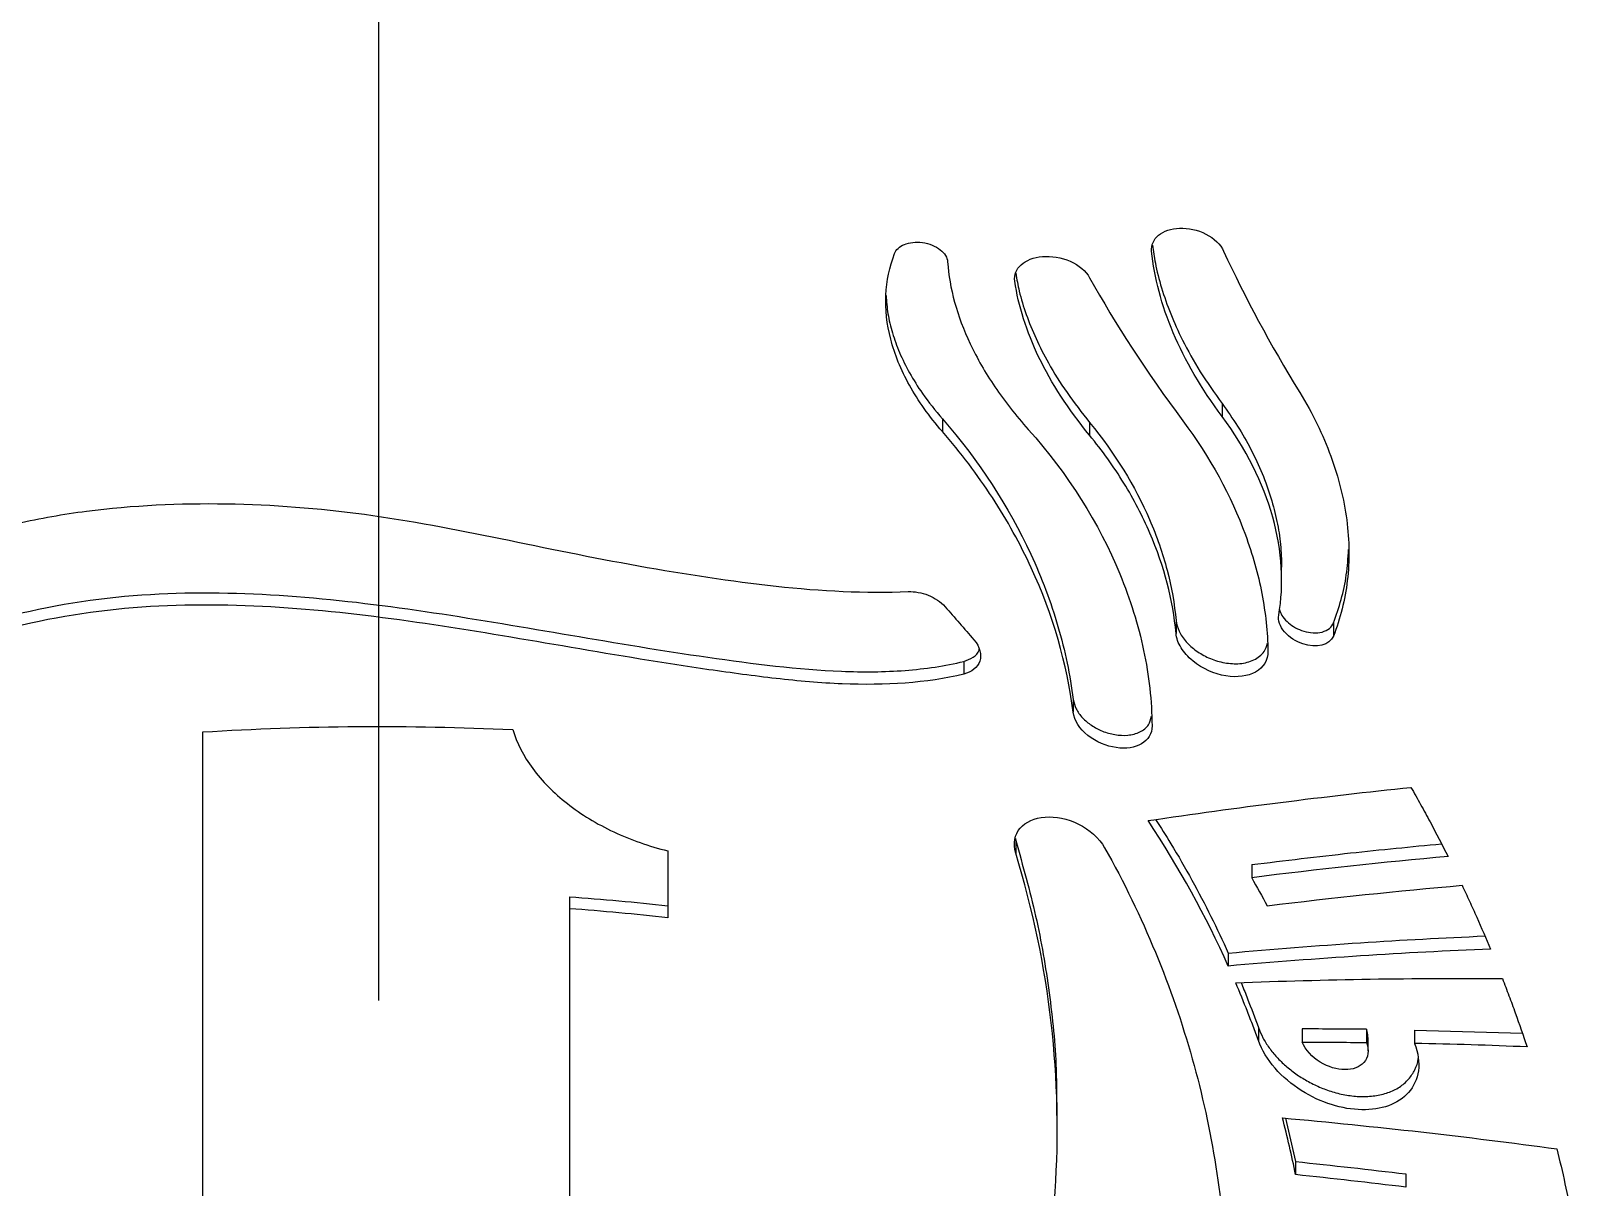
# Model space of a CAD drawing. Header units: millimetres. Extents: x 8 to 586, y 8 to 412.
# Drawn here: x 82.7 to 96.2, y 314.68 to 324.81 of the extents above; entities that cross this region are included whole.
import ezdxf

# ---------------------------------------------------------------- set-up
doc = ezdxf.new("R2010")
doc.units = ezdxf.units.MM
doc.linetypes.add('CENTERX2', pattern=[20.32, 12.7, -2.54, 2.54, -2.54])
doc.layers.add('CENTERLINE', color=4, linetype='CENTERX2')
doc.layers.add('DETAIL', color=3, linetype='Continuous')
doc.layers.add('OUTLINE', color=7, linetype='Continuous', lineweight=25)

msp = doc.modelspace()

# ---------------------------------------------------------------- linework, layer by layer
at = {"layer": 'CENTERLINE'}
msp.add_line((85.74983, 389.97839), (85.74983, 154.93955), dxfattribs=at)
at = {"layer": 'DETAIL'}
for p, q in [((93.13555, 321.54295), (93.13555, 321.43129)), ((90.68634, 321.40896), (90.68634, 321.29846)), ((91.9754, 321.37703), (91.9754, 321.26606)), ((92.73195, 319.64375), (92.73195, 319.53119)), ((94.10981, 319.6231), (94.10981, 319.50854)), ((90.87289, 319.28685), (90.87289, 319.17618)), ((91.83118, 318.95282), (91.83118, 318.84117)), ((91.32805, 317.71967), (91.32805, 317.60859)), ((93.45295, 316.08165), (93.45295, 315.96766))]:
    msp.add_line(p, q, dxfattribs=at)
at = {"layer": 'OUTLINE'}
for p, q in [((93.65691, 319.99733), (93.65691, 320.11039)), ((91.32526, 317.7355), (91.32805, 317.71967)), ((93.39459, 317.50784), (93.39459, 317.39382)), ((87.42262, 317.22609), (87.42262, 317.12207)), ((93.18979, 316.73408), (93.18979, 316.62042)), ((93.83681, 316.06947), (93.83681, 315.95483)), ((94.40069, 316.06642), (94.40069, 315.95077)), ((94.41433, 315.87809), (94.41433, 315.99438)), ((94.82132, 316.06005), (95.76423, 316.03218)), ((94.82132, 316.06005), (94.82132, 315.94361)), ((91.69196, 315.19955), (91.69196, 315.31096)), ((93.69067, 315.28834), (93.77912, 314.90886)), ((93.77912, 314.90886), (93.77912, 314.79466)), ((94.74415, 314.80078), (94.74415, 314.68493))]:
    msp.add_line(p, q, dxfattribs=at)
for points, knots in [([(90.26742, 322.85597), (90.2799, 322.88933), (90.31004, 322.91769), (90.39716, 322.95394), (90.45381, 322.96091), (90.56947, 322.94514), (90.62689, 322.92192), (90.70723, 322.85903), (90.72953, 322.82106), (90.73207, 322.78474)], [0, 0, 0, 0, 0.25, 0.25, 0.5, 0.5, 0.75, 0.75, 1, 1, 1, 1]), ([(92.51848, 322.8767), (92.51297, 322.93155), (92.53546, 322.98035), (92.62411, 323.05308), (92.68859, 323.07533), (92.83837, 323.08127), (92.92156, 323.06397), (93.06568, 322.99015), (93.12215, 322.93528), (93.14882, 322.87738)], [0, 0, 0, 0, 0.25, 0.25, 0.5, 0.5, 0.75, 0.75, 1, 1, 1, 1]), ([(90.68634, 321.29846), (90.56868, 321.43322), (90.47336, 321.56806), (90.32263, 321.83864), (90.26736, 321.97548), (90.1996, 322.23928), (90.18606, 322.36783), (90.19803, 322.61915), (90.22314, 322.73759), (90.26742, 322.85597)], [0, 0, 0, 0, 0.25, 0.25, 0.5, 0.5, 0.75, 0.75, 1, 1, 1, 1]), ([(91.32009, 322.61519), (91.31204, 322.6702), (91.33251, 322.72028), (91.41924, 322.79759), (91.48481, 322.82348), (91.63937, 322.83682), (91.72788, 322.82313), (91.88184, 322.75524), (91.94389, 322.70228), (91.97558, 322.64509)], [0, 0, 0, 0, 0.25, 0.25, 0.5, 0.5, 0.75, 0.75, 1, 1, 1, 1]), ([(93.13555, 321.43129), (92.95246, 321.67718), (92.81119, 321.92027), (92.65647, 322.2841), (92.61452, 322.40571), (92.55151, 322.64386), (92.5301, 322.761), (92.51848, 322.8767)], [0, 0, 0, 0, 0.5, 0.5, 0.75, 0.75, 1, 1, 1, 1]), ([(92.52699, 322.93047), (92.53393, 322.87828), (92.55029, 322.75523), (92.60261, 322.5544), (92.68093, 322.32942), (92.79195, 322.08455), (92.93792, 321.8213), (93.06941, 321.6361), (93.13555, 321.54295)], [0, 0, 0, 0, 0.11764563, 0.27733323, 0.44119605, 0.60504402, 0.80133334, 1, 1, 1, 1]), ([(90.73207, 322.78474), (90.74834, 322.55201), (90.81254, 322.31367), (90.98946, 321.94075), (91.06178, 321.81497), (91.23074, 321.56569), (91.32774, 321.44136), (91.43829, 321.31712)], [0, 0, 0, 0, 0.5, 0.5, 0.75, 0.75, 1, 1, 1, 1]), ([(91.9754, 321.26606), (91.78766, 321.49436), (91.64113, 321.72101), (91.47694, 322.06092), (91.43157, 322.17463), (91.36124, 322.39735), (91.33592, 322.50695), (91.32009, 322.61519)], [0, 0, 0, 0, 0.5, 0.5, 0.75, 0.75, 1, 1, 1, 1]), ([(91.3284, 322.68374), (91.33773, 322.63154), (91.35888, 322.51325), (91.41798, 322.32238), (91.50217, 322.1127), (91.61902, 321.88391), (91.77114, 321.63746), (91.90703, 321.46419), (91.9754, 321.37703)], [0, 0, 0, 0, 0.12456814, 0.28229467, 0.44413208, 0.60595464, 0.80176553, 1, 1, 1, 1]), ([(90.19254, 322.49011), (90.19669, 322.43695), (90.20511, 322.32927), (90.24579, 322.1621), (90.30796, 321.98886), (90.3957, 321.81153), (90.51606, 321.61631), (90.62553, 321.48301), (90.68634, 321.40896)], [0, 0, 0, 0, 0.15363011, 0.31124865, 0.46884944, 0.63231173, 0.79575124, 1, 1, 1, 1]), ([(93.81589, 321.63973), (93.92879, 321.45605), (94.01881, 321.2703), (94.15557, 320.89755), (94.20246, 320.70853), (94.25019, 320.34228), (94.25157, 320.16562), (94.21212, 319.82553), (94.1708, 319.66166), (94.10981, 319.50854)], [0, 0, 0, 0, 0.25, 0.25, 0.5, 0.5, 0.75, 0.75, 1, 1, 1, 1]), ([(93.13555, 321.54295), (93.18221, 321.47732), (93.27552, 321.34607), (93.39199, 321.14075), (93.48974, 320.93095), (93.56542, 320.72), (93.61821, 320.51223), (93.651, 320.30844), (93.65475, 320.17648), (93.65664, 320.11038)], [0, 0, 0, 0, 0.1416013, 0.28320128, 0.42895892, 0.57471711, 0.71631089, 0.85790784, 1, 1, 1, 1]), ([(90.68634, 321.40896), (91.01035, 321.0379), (91.26753, 320.64076), (91.55609, 320.01885), (91.63619, 319.80597), (91.76034, 319.37944), (91.8046, 319.16593), (91.83118, 318.95282)], [0, 0, 0, 0, 0.5, 0.5, 0.75, 0.75, 1, 1, 1, 1]), ([(91.9754, 321.37703), (92.19864, 321.10584), (92.37286, 320.82147), (92.56373, 320.38188), (92.61555, 320.23241), (92.69283, 319.93656), (92.7187, 319.78954), (92.73195, 319.64375)], [0, 0, 0, 0, 0.5, 0.5, 0.75, 0.75, 1, 1, 1, 1]), ([(92.7918, 321.39267), (93.03188, 321.07118), (93.21356, 320.73626), (93.40185, 320.2234), (93.4503, 320.05015), (93.51618, 319.71006), (93.53411, 319.54214), (93.53723, 319.37667)], [0, 0, 0, 0, 0.5, 0.5, 0.75, 0.75, 1, 1, 1, 1]), ([(93.63084, 319.69109), (93.65442, 319.82632), (93.66206, 319.96571), (93.64509, 320.2524), (93.62025, 320.40057), (93.49447, 320.85072), (93.34778, 321.14627), (93.13555, 321.43129)], [0, 0, 0, 0, 0.25, 0.25, 0.5, 0.5, 1, 1, 1, 1]), ([(91.83118, 318.84117), (91.77801, 319.26751), (91.65544, 319.69112), (91.36834, 320.3137), (91.2545, 320.52008), (90.99435, 320.91971), (90.84834, 321.11291), (90.68634, 321.29846)], [0, 0, 0, 0, 0.5, 0.5, 0.75, 0.75, 1, 1, 1, 1]), ([(91.43829, 321.31712), (91.78921, 320.92274), (92.05584, 320.49738), (92.33181, 319.83016), (92.40152, 319.60515), (92.49527, 319.16099), (92.5199, 318.94047), (92.52223, 318.72217)], [0, 0, 0, 0, 0.5, 0.5, 0.75, 0.75, 1, 1, 1, 1]), ([(92.73195, 319.53119), (92.70545, 319.8229), (92.62932, 320.11699), (92.43947, 320.55715), (92.36291, 320.70436), (92.18676, 320.99062), (92.08702, 321.13034), (91.9754, 321.26606)], [0, 0, 0, 0, 0.5, 0.5, 0.75, 0.75, 1, 1, 1, 1]), ([(80.8916, 319.77915), (81.22796, 320.01097), (81.59715, 320.18763), (82.18724, 320.39144), (82.38671, 320.44857), (82.78685, 320.54059), (82.98841, 320.57561), (83.59681, 320.65429), (84.00958, 320.67247), (84.82304, 320.65984), (85.22575, 320.62811), (86.02461, 320.52074), (86.4203, 320.44347), (87.21642, 320.28036), (87.61727, 320.19599), (88.4346, 320.05064), (88.83669, 319.98894), (89.62345, 319.90186), (90.01457, 319.88303), (90.38733, 319.89728)], [0, 0, 0, 0, 0.125, 0.125, 0.1875, 0.1875, 0.25, 0.25, 0.375, 0.375, 0.5, 0.5, 0.625, 0.625, 0.75, 0.75, 0.875, 0.875, 1, 1, 1, 1]), ([(94.10981, 319.6231), (94.13403, 319.6907), (94.18248, 319.8259), (94.22786, 320.04104), (94.23824, 320.19154), (94.2434, 320.26636)], [0, 0, 0, 0, 0.33461702, 0.66921522, 1, 1, 1, 1]), ([(81.47332, 319.30619), (81.66009, 319.39332), (81.84944, 319.47024), (82.23286, 319.60529), (82.42696, 319.66337), (83.01854, 319.80503), (83.42618, 319.85765), (84.22952, 319.89746), (84.6295, 319.88603), (85.42965, 319.82395), (85.83095, 319.77302), (87.03221, 319.59306), (87.82993, 319.43825), (89.03371, 319.26627), (89.42239, 319.21559), (89.99247, 319.19289), (90.18011, 319.19448), (90.5381, 319.2215), (90.70984, 319.24671), (90.87289, 319.28685)], [0, 0, 0, 0, 0.0625, 0.0625, 0.125, 0.125, 0.25, 0.25, 0.375, 0.375, 0.5, 0.5, 0.75, 0.75, 0.875, 0.875, 0.9375, 0.9375, 1, 1, 1, 1]), ([(90.38733, 319.89728), (90.44348, 319.89942), (90.50466, 319.889), (90.61954, 319.84327), (90.67272, 319.80761), (90.70995, 319.7653)], [0, 0, 0, 0, 0.5, 0.5, 1, 1, 1, 1]), ([(90.87289, 319.17618), (90.54623, 319.09605), (90.18843, 319.07538), (89.61918, 319.09779), (89.42472, 319.1147), (89.03605, 319.15943), (88.83974, 319.18563), (88.24536, 319.27145), (87.83849, 319.33987), (87.03296, 319.47749), (86.63316, 319.54661), (85.83419, 319.66635), (85.43502, 319.71707), (84.63215, 319.77927), (84.22749, 319.79049), (83.42553, 319.74989), (83.02663, 319.69837), (82.43193, 319.55549), (82.23514, 319.49632), (81.84946, 319.36043), (81.65973, 319.28321), (81.47332, 319.19615)], [0, 0, 0, 0, 0.125, 0.125, 0.1875, 0.1875, 0.25, 0.25, 0.375, 0.375, 0.5, 0.5, 0.625, 0.625, 0.75, 0.75, 0.875, 0.875, 0.9375, 0.9375, 1, 1, 1, 1]), ([(93.63669, 319.74089), (93.64287, 319.72364), (93.65587, 319.68735), (93.70162, 319.63456), (93.76181, 319.58868), (93.83398, 319.5542), (93.91427, 319.53483), (93.99603, 319.53598), (94.06431, 319.56145), (94.09814, 319.59657), (94.10811, 319.61925), (94.10981, 319.6231)], [0, 0, 0, 0, 0.09640291, 0.20279243, 0.30871353, 0.42171389, 0.54720182, 0.68710327, 0.83740008, 0.97236801, 1, 1, 1, 1]), ([(92.73195, 319.64375), (92.73825, 319.6128), (92.75086, 319.55084), (92.81597, 319.45723), (92.90713, 319.37621), (93.01923, 319.31293), (93.14635, 319.27203), (93.2807, 319.26066), (93.38463, 319.28258), (93.45405, 319.3209), (93.4952, 319.35976), (93.52201, 319.40112), (93.52858, 319.43158), (93.53122, 319.44386)], [0, 0, 0, 0, 0.09903268, 0.19821509, 0.29488039, 0.39416182, 0.50200166, 0.62194823, 0.75344054, 0.82192865, 0.89038419, 0.95579918, 1, 1, 1, 1]), ([(94.10981, 319.50854), (94.07746, 319.42734), (93.96098, 319.40028), (93.78173, 319.46048), (93.72292, 319.49725), (93.64119, 319.59233), (93.62308, 319.64659), (93.63084, 319.69109)], [0, 0, 0, 0, 0.5, 0.5, 0.75, 0.75, 1, 1, 1, 1]), ([(90.96245, 319.47604), (91.01538, 319.41494), (91.03212, 319.34481), (90.99465, 319.23403), (90.94293, 319.19336), (90.87289, 319.17618)], [0, 0, 0, 0, 0.5, 0.5, 1, 1, 1, 1]), ([(93.53723, 319.37667), (93.53876, 319.29615), (93.49622, 319.23184), (93.36127, 319.15605), (93.26806, 319.14374), (93.07003, 319.1758), (92.96207, 319.22199), (92.83671, 319.32509), (92.80088, 319.36522), (92.75055, 319.44786), (92.73563, 319.49066), (92.73195, 319.53119)], [0, 0, 0, 0, 0.25, 0.25, 0.5, 0.5, 0.75, 0.75, 0.875, 0.875, 1, 1, 1, 1]), ([(90.87289, 319.28685), (90.90174, 319.2977), (90.95946, 319.31942), (91.00441, 319.36162), (91.00861, 319.39114), (91.00898, 319.39375)], [0, 0, 0, 0, 0.47670941, 0.95387625, 1, 1, 1, 1]), ([(91.83118, 318.95282), (91.83757, 318.92587), (91.85037, 318.87196), (91.90934, 318.79199), (91.99041, 318.72381), (92.08924, 318.67195), (92.19997, 318.64073), (92.31536, 318.63606), (92.41957, 318.66472), (92.49646, 318.72231), (92.51086, 318.78053), (92.51734, 318.80673)], [0, 0, 0, 0, 0.09963027, 0.19938672, 0.29708824, 0.39769909, 0.50656319, 0.62659127, 0.75671043, 0.89048697, 1, 1, 1, 1]), ([(92.52223, 318.72217), (92.52296, 318.65404), (92.48704, 318.59871), (92.37212, 318.53178), (92.29272, 318.51973), (92.12356, 318.54404), (92.03184, 318.58171), (91.88855, 318.69584), (91.83984, 318.77177), (91.83118, 318.84117)], [0, 0, 0, 0, 0.25, 0.25, 0.5, 0.5, 0.75, 0.75, 1, 1, 1, 1]), ([(84.2107, 311.90843), (84.2107, 313.15167), (84.2107, 314.33632), (84.2107, 316.5896), (84.2107, 317.65935), (84.2107, 318.66902)], [0, 0, 0, 0, 0.5, 0.5, 1, 1, 1, 1]), ([(86.92373, 318.68933), (86.96005, 318.57221), (87.01836, 318.4588), (87.18042, 318.23881), (87.28251, 318.13529), (87.52251, 317.94781), (87.6611, 317.86377), (87.95762, 317.72489), (88.11838, 317.66863), (88.28197, 317.62854)], [0, 0, 0, 0, 0.25, 0.25, 0.5, 0.5, 0.75, 0.75, 1, 1, 1, 1]), ([(92.10708, 317.65626), (92.44599, 317.05273), (92.69767, 316.43462), (92.96216, 315.4956), (93.03128, 315.17987), (93.13087, 314.54696), (93.16077, 314.2338), (93.1938, 313.30358), (93.14112, 312.69578), (92.8801, 311.50024), (92.67616, 310.93227), (92.25616, 310.12116), (92.09692, 309.8577), (91.73616, 309.3454), (91.53425, 309.09672), (91.09541, 308.62905), (90.85737, 308.40827), (90.46994, 308.0989), (90.33568, 307.99922), (90.05571, 307.80504), (89.90949, 307.71056), (89.45954, 307.44106), (89.14319, 307.27874), (88.64205, 307.06465), (88.47055, 306.99821), (88.11805, 306.87608), (87.93647, 306.8203), (87.38868, 306.67378), (87.01595, 306.60232), (86.44527, 306.53647), (86.2531, 306.52144), (85.86472, 306.50588), (85.66821, 306.50546), (85.08679, 306.52622), (84.70521, 306.56895), (83.95368, 306.70926), (83.58212, 306.80798), (82.87882, 307.04899), (82.54329, 307.19171), (81.90227, 307.51681), (81.60066, 307.69749), (81.04109, 308.08339), (80.78136, 308.28909), (80.29713, 308.7347), (80.07693, 308.96966), (79.67762, 309.45841), (79.4981, 309.71262), (79.17658, 310.23971), (79.03421, 310.51352), (78.66496, 311.35737), (78.499, 311.93886), (78.36086, 312.84256), (78.33353, 313.15068), (78.31759, 313.77031), (78.32879, 314.08092), (78.41893, 315.01559), (78.55345, 315.64266), (78.98861, 316.90238), (79.2831, 317.51736), (79.66383, 318.10583)], [0, 0, 0, 0, 0.0625, 0.0625, 0.09375, 0.09375, 0.125, 0.125, 0.1875, 0.1875, 0.25, 0.25, 0.28125, 0.28125, 0.3125, 0.3125, 0.34375, 0.34375, 0.359375, 0.359375, 0.375, 0.375, 0.40625, 0.40625, 0.421875, 0.421875, 0.4375, 0.4375, 0.46875, 0.46875, 0.484375, 0.484375, 0.5, 0.5, 0.53125, 0.53125, 0.5625, 0.5625, 0.59375, 0.59375, 0.625, 0.625, 0.65625, 0.65625, 0.6875, 0.6875, 0.71875, 0.71875, 0.75, 0.75, 0.8125, 0.8125, 0.84375, 0.84375, 0.875, 0.875, 0.9375, 0.9375, 1, 1, 1, 1]), ([(94.78894, 318.18429), (94.81761, 318.13411), (94.84591, 318.0838), (94.87381, 318.03337), (94.90172, 317.98294), (94.92925, 317.93239), (94.95638, 317.88174), (95.01025, 317.78119), (95.06261, 317.6802), (95.11344, 317.57887)], [0, 0, 0, 0, 0.000189504603, 0.000189504603, 0.000189504603, 0.00037900917, 0.00037900917, 0.00037900917, 0.000755194593, 0.000755194593, 0.000755194593, 0.000755194593]), ([(80.31596, 318.03256), (80.13472, 317.54587), (80.00623, 317.05541), (79.83963, 316.07295), (79.80168, 315.58073), (79.81187, 314.8416), (79.82669, 314.59455), (79.87873, 314.10787), (79.91592, 313.86732), (80.0612, 313.15397), (80.20251, 312.6893), (80.58573, 311.78337), (80.8302, 311.33932), (81.27644, 310.72155), (81.43882, 310.52244), (81.79577, 310.13521), (81.99179, 309.94644), (82.41382, 309.59183), (82.6396, 309.42578), (83.12571, 309.12085), (83.389, 308.98076), (83.94159, 308.74319), (84.2302, 308.6454), (84.68431, 308.5357), (84.84015, 308.50526), (85.15152, 308.45918), (85.46394, 308.42739), (85.77846, 308.42426), (86.09405, 308.43574), (86.25346, 308.44894), (86.72454, 308.50993), (87.02776, 308.57828), (87.46801, 308.71737), (87.61301, 308.77019), (87.89292, 308.88529), (88.02829, 308.94764), (88.42196, 309.14747), (88.66793, 309.29765), (89.13134, 309.62643), (89.3459, 309.80323), (89.73951, 310.17065), (89.91991, 310.36229), (90.25243, 310.7591), (90.40517, 310.96523), (90.6822, 311.38988), (90.80604, 311.60684), (91.1388, 312.26988), (91.30943, 312.72794), (91.49756, 313.43685), (91.54895, 313.67776), (91.62821, 314.16131), (91.65621, 314.40408), (91.70664, 315.13536), (91.69585, 315.62687), (91.58285, 316.61767), (91.48013, 317.11702), (91.32805, 317.60859)], [0, 0, 0, 0, 0.0625, 0.0625, 0.125, 0.125, 0.15625, 0.15625, 0.1875, 0.1875, 0.25, 0.25, 0.3125, 0.3125, 0.34375, 0.34375, 0.375, 0.375, 0.40625, 0.40625, 0.4375, 0.4375, 0.46875, 0.46875, 0.484375, 0.484375, 0.5, 0.515625, 0.515625, 0.53125, 0.53125, 0.5625, 0.5625, 0.578125, 0.578125, 0.59375, 0.59375, 0.625, 0.625, 0.65625, 0.65625, 0.6875, 0.6875, 0.71875, 0.71875, 0.75, 0.75, 0.8125, 0.8125, 0.84375, 0.84375, 0.875, 0.875, 0.9375, 0.9375, 1, 1, 1, 1]), ([(91.32805, 317.60859), (91.30194, 317.693), (91.3192, 317.77156), (91.41586, 317.88333), (91.49506, 317.91743), (91.67704, 317.93088), (91.78257, 317.91012), (91.97375, 317.81567), (92.05971, 317.74062), (92.10708, 317.65626)], [0, 0, 0, 0, 0.25, 0.25, 0.5, 0.5, 0.75, 0.75, 1, 1, 1, 1]), ([(92.55275, 317.90224), (92.59795, 317.8321), (92.71052, 317.6574), (92.87191, 317.37433), (93.04072, 317.0552), (93.14007, 316.84118), (93.18979, 316.73408)], [0, 0, 0, 0, 0.185130811, 0.461102661, 0.73033895, 1, 1, 1, 1]), ([(91.32805, 317.71967), (91.39052, 317.49903), (91.51567, 317.05703), (91.62787, 316.3868), (91.68798, 315.80325), (91.68614, 315.44562), (91.68545, 315.31092)], [0, 0, 0, 0, 0.276617784, 0.554157949, 0.832074697, 1, 1, 1, 1]), ([(93.39459, 317.50784), (93.68383, 317.54327), (94.24289, 317.61176), (94.79111, 317.66468), (95.0557, 317.69023)], [0, 0, 0, 0, 0.51735696, 1, 1, 1, 1]), ([(95.23641, 317.32689), (95.25845, 317.28043), (95.28018, 317.23391), (95.30159, 317.18734), (95.323, 317.14077), (95.34409, 317.09414), (95.36487, 317.04746), (95.40615, 316.95475), (95.44618, 316.86184), (95.48497, 316.76879)], [0, 0, 0, 0, 0.00017155026, 0.00017155026, 0.00017155026, 0.000343100501, 0.000343100501, 0.000343100501, 0.000683841379, 0.000683841379, 0.000683841379, 0.000683841379]), ([(93.18979, 316.73408), (93.57732, 316.76659), (94.33586, 316.83021), (95.07419, 316.86635), (95.43531, 316.88403)], [0, 0, 0, 0, 0.51089474, 1, 1, 1, 1]), ([(95.5895, 316.50999), (95.609, 316.46013), (95.62815, 316.41024), (95.64694, 316.36032), (95.66573, 316.3104), (95.68417, 316.26045), (95.70225, 316.21049), (95.73817, 316.11122), (95.7727, 316.01187), (95.80583, 315.9125)], [0, 0, 0, 0, 0.000182102217, 0.000182102217, 0.000182102217, 0.000364204404, 0.000364204404, 0.000364204404, 0.000726006263, 0.000726006263, 0.000726006263, 0.000726006263]), ([(93.45295, 315.96766), (93.43779, 316.01013), (93.42226, 316.05256), (93.40638, 316.09495), (93.39049, 316.13734), (93.37425, 316.17968), (93.35764, 316.22198), (93.32465, 316.30601), (93.29023, 316.38985), (93.25439, 316.47343)], [0, 0, 0, 0, 0.000156073586, 0.000156073586, 0.000156073586, 0.000312147222, 0.000312147222, 0.000312147222, 0.000622246177, 0.000622246177, 0.000622246177, 0.000622246177]), ([(93.3016, 316.47473), (93.30355, 316.47011), (93.3232, 316.42337), (93.37531, 316.29254), (93.42194, 316.1659), (93.45295, 316.08165)], [0, 0, 0, 0, 0.035478907, 0.358413635, 1, 1, 1, 1]), ([(93.45295, 316.08165), (93.4652, 316.05178), (93.48969, 315.99203), (93.5453, 315.90449), (93.61285, 315.82178), (93.692, 315.74461), (93.78076, 315.67507), (93.88027, 315.61217), (93.98773, 315.55921), (94.10527, 315.51622), (94.22675, 315.48762), (94.35268, 315.47489), (94.47497, 315.48145), (94.59026, 315.50877), (94.69056, 315.55768), (94.77109, 315.62519), (94.82431, 315.71059), (94.85071, 315.77391), (94.85235, 315.81093), (94.85239, 315.81186)], [0, 0, 0, 0, 0.05177699, 0.10356113, 0.15523022, 0.20691949, 0.26069593, 0.314496, 0.37428576, 0.4340991, 0.5011839, 0.56828283, 0.64132945, 0.71436302, 0.78836347, 0.86230865, 0.93031488, 0.99825443, 1, 1, 1, 1]), ([(94.82132, 315.94361), (94.85352, 315.85922), (94.8639, 315.7767), (94.8438, 315.62964), (94.81332, 315.56496), (94.72234, 315.462), (94.6623, 315.42339), (94.52168, 315.37268), (94.44328, 315.361), (94.18804, 315.36572), (94.00051, 315.42191), (93.74309, 315.58504), (93.6651, 315.6503), (93.5331, 315.80159), (93.48291, 315.88377), (93.45295, 315.96766)], [0, 0, 0, 0, 0.125, 0.125, 0.25, 0.25, 0.375, 0.375, 0.5, 0.5, 0.75, 0.75, 0.875, 0.875, 1, 1, 1, 1]), ([(94.40069, 315.95077), (94.42572, 315.88223), (94.41412, 315.81814), (94.33984, 315.73412), (94.27934, 315.71279), (94.14135, 315.71402), (94.06456, 315.73632), (93.9249, 315.8221), (93.86423, 315.88637), (93.83681, 315.95483)], [0, 0, 0, 0, 0.25, 0.25, 0.5, 0.5, 0.75, 0.75, 1, 1, 1, 1]), ([(94.41193, 315.99422), (94.41175, 316.01185), (94.4115, 316.03534), (94.40285, 316.06021), (94.40069, 316.06642)], [0, 0, 0, 0, 0.75043212, 1, 1, 1, 1])]:
    msp.add_open_spline(points, degree=3, knots=knots, dxfattribs=at)
for points in [[(93.14882, 322.87738), (93.3346, 322.47408), (93.55631, 322.06203), (93.81589, 321.63973)], [(91.97558, 322.64509), (92.20089, 322.23844), (92.47185, 321.82113), (92.7918, 321.39267)], [(90.70995, 319.7653), (90.79411, 319.66965), (90.87828, 319.57323), (90.96245, 319.47604)], [(84.2107, 318.66902), (85.11356, 318.72624), (86.01792, 318.73271), (86.92373, 318.68933)], [(92.48706, 317.89321), (93.26678, 318.00866), (94.03432, 318.10606), (94.78894, 318.18429)], [(93.18979, 316.62042), (92.99402, 317.05513), (92.75975, 317.48204), (92.48706, 317.89321)], [(88.28197, 317.62854), (88.28197, 317.43524), (88.28197, 317.2398), (88.28197, 317.04226)], [(95.11344, 317.57887), (94.54815, 317.52813), (93.97509, 317.46629), (93.39459, 317.39382)], [(93.39459, 317.39382), (93.43986, 317.31194), (93.48512, 317.22985), (93.53037, 317.14756)], [(93.53037, 317.14756), (94.10662, 317.21809), (94.67539, 317.278), (95.23641, 317.32689)], [(87.42262, 317.22609), (87.71102, 317.20538), (87.99749, 317.17928), (88.28197, 317.14764)], [(87.42262, 317.12207), (87.42262, 315.51686), (87.42262, 313.78522), (87.42262, 311.92512)], [(88.28197, 317.04226), (87.99756, 317.07447), (87.71109, 317.10102), (87.42262, 317.12207)], [(95.48497, 316.76879), (94.73398, 316.7384), (93.96872, 316.68867), (93.18979, 316.62042)], [(93.25439, 316.47343), (94.04743, 316.5043), (94.82598, 316.51672), (95.5895, 316.50999)], [(94.40069, 316.06642), (94.21355, 316.06846), (94.02558, 316.06948), (93.83681, 316.06947)], [(93.83681, 315.95483), (94.02559, 315.95451), (94.21356, 315.95316), (94.40069, 315.95077)], [(95.80583, 315.9125), (95.48048, 315.9262), (95.15231, 315.93656), (94.82132, 315.94361)], [(93.66342, 315.2911), (94.47985, 315.21757), (95.28065, 315.12708), (96.06592, 315.01976)], [(93.77912, 314.79466), (93.74595, 314.9601), (93.7074, 315.12559), (93.66342, 315.2911)], [(96.06592, 315.01976), (96.11663, 314.81664), (96.16149, 314.61398), (96.20059, 314.41179)], [(93.77912, 314.90886), (94.1031, 314.8754), (94.42477, 314.83937), (94.74415, 314.80078)], [(94.74415, 314.68493), (94.4248, 314.72409), (94.10313, 314.76067), (93.77912, 314.79466)]]:
    msp.add_open_spline(points, degree=3, dxfattribs=at)

doc.saveas('drawing.dxf')
